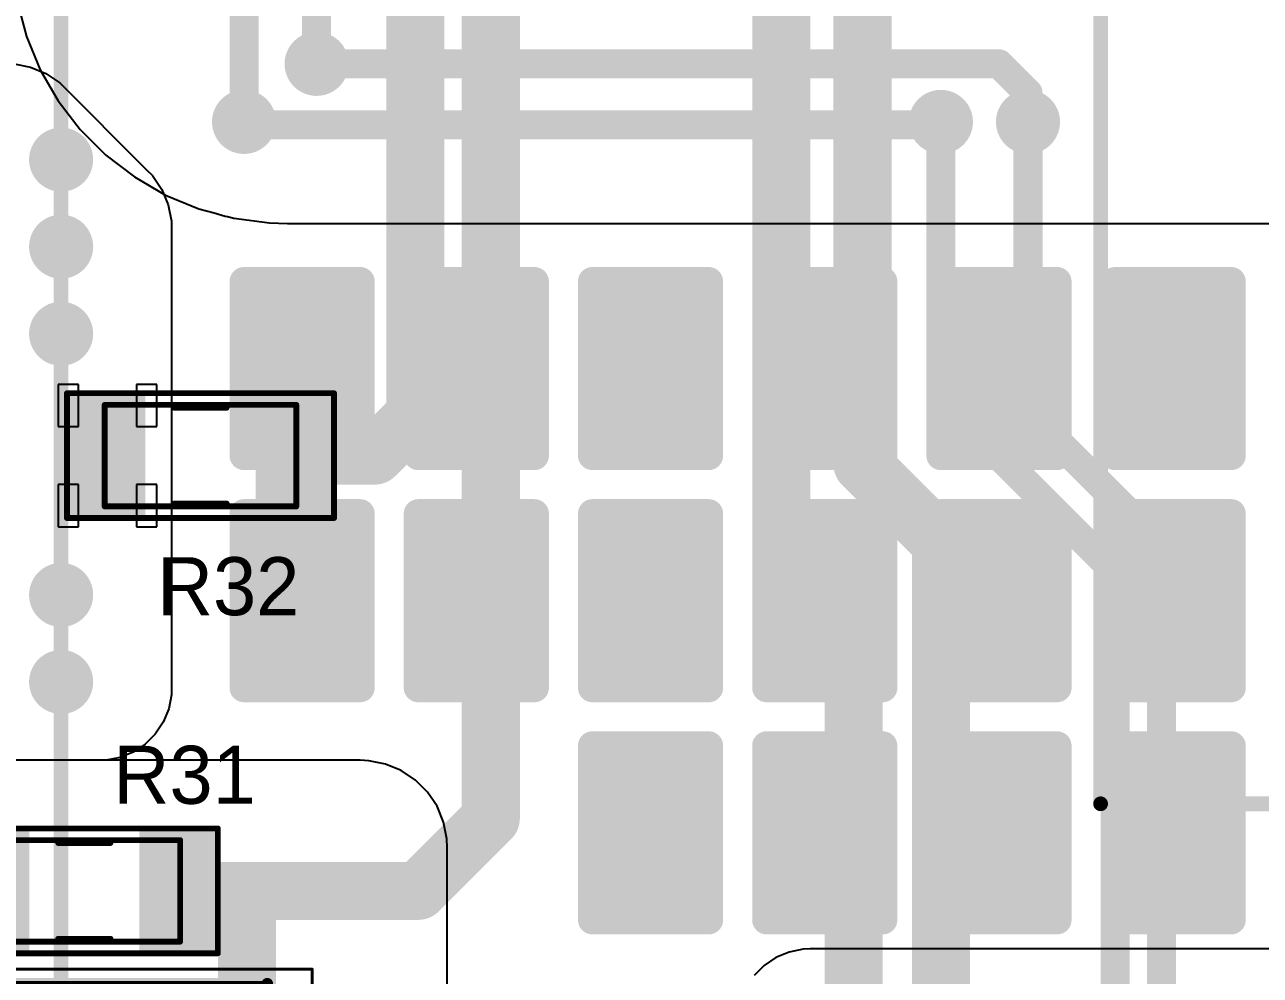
# Model space of a CAD drawing. Header units: millimetres. Extents: x 25 to 183, y 185 to 406.
# Drawn here: x 135.87 to 157.15, y 236.45 to 252.83 of the extents above; entities that cross this region are included whole.
import ezdxf

# ---------------------------------------------------------------- set-up
doc = ezdxf.new("R2010")
doc.units = ezdxf.units.MM
for name, color, linetype in [('BottomLayer', 5, 'Continuous'), ('BottomSolder', 6, 'Continuous'), ('Mechanical13', 56, 'Continuous'), ('Mechanical15', 56, 'Continuous'), ('MultiLayer', 9, 'Continuous'), ('TopLayer', 1, 'Continuous'), ('TopOverlay', 2, 'Continuous'), ('TopPaste', 8, 'Continuous'), ('TopSolder', 216, 'Continuous'), ('ViaHoleLayer', 16, 'Continuous')]:
    doc.layers.add(name, color=color, linetype=linetype)

# ---------------------------------------------------------------- blocks, each defined once
blk = doc.blocks.new('HEAT_SINK_C40_058_VE_1865')
at = {"layer": 'TopOverlay', "const_width": 0.254}
blk.add_lwpolyline([(14.75, -56), (14.75, 2)], dxfattribs=at)
blk = doc.blocks.new('MKP_W20_H39_5_L41_5_LS37_5_1872')
at = {"layer": 'Mechanical13', "const_width": 0.254}
for points in [[(39.5, -10), (39.5, 10)], [(39.5, -10), (-2, -10)]]:
    blk.add_lwpolyline(points, dxfattribs=at)
at = {"layer": 'Mechanical13', "const_width": 0.127}
blk.add_lwpolyline([(39.436, -10, 1), (39.563, -10, 1)], format="xyb", close=True, dxfattribs=at)
blk.add_lwpolyline([(39.436, -10, 1), (39.563, -10, 1)], format="xyb", close=True, dxfattribs=at)
at = {"layer": 'TopOverlay', "const_width": 0.254}
for points in [[(39.5, -10), (39.5, 10)], [(39.5, -10), (-2, -10)]]:
    blk.add_lwpolyline(points, dxfattribs=at)
at = {"layer": 'TopOverlay', "const_width": 0.127}
blk.add_lwpolyline([(39.436, -10, 1), (39.563, -10, 1)], format="xyb", close=True, dxfattribs=at)
blk.add_lwpolyline([(39.436, -10, 1), (39.563, -10, 1)], format="xyb", close=True, dxfattribs=at)
blk = doc.blocks.new('SMD_R_1206_1932')
at = {"layer": 'Mechanical13', "const_width": 0.1}
for points in [[(-1.65, 0.875), (-1.65, -0.875)], [(1.65, 0.875), (-1.65, 0.875)], [(1.65, 0.875), (1.65, -0.875)], [(1.65, -0.875), (-1.65, -0.875)]]:
    blk.add_lwpolyline(points, dxfattribs=at)
at = {"layer": 'Mechanical13', "const_width": 0.05}
for points in [[(-1.675, 0.875, 1), (-1.625, 0.875, 1)], [(-1.675, 0.875, 1), (-1.625, 0.875, 1)], [(1.625, 0.875, 1), (1.675, 0.875, 1)], [(1.625, 0.875, 1), (1.675, 0.875, 1)], [(-1.675, -0.875, 1), (-1.625, -0.875, 1)], [(-1.675, -0.875, 1), (-1.625, -0.875, 1)], [(1.625, -0.875, 1), (1.675, -0.875, 1)], [(1.625, -0.875, 1), (1.675, -0.875, 1)]]:
    blk.add_lwpolyline(points, format="xyb", close=True, dxfattribs=at)
at = {"layer": 'Mechanical15', "const_width": 0.05}
for points in [[(-2.325, 1.075), (-2.325, -1.075)], [(2.3, 1.075), (-2.325, 1.075)], [(2.3, 1.075), (2.3, -1.075)], [(2.3, -1.075), (-2.325, -1.075)]]:
    blk.add_lwpolyline(points, dxfattribs=at)
at = {"layer": 'Mechanical15', "const_width": 0.025}
for points in [[(-2.337, 1.075, 1), (-2.312, 1.075, 1)], [(-2.337, 1.075, 1), (-2.312, 1.075, 1)], [(2.288, 1.075, 1), (2.312, 1.075, 1)], [(2.288, 1.075, 1), (2.312, 1.075, 1)], [(-2.337, -1.075, 1), (-2.312, -1.075, 1)], [(-2.337, -1.075, 1), (-2.312, -1.075, 1)], [(2.288, -1.075, 1), (2.312, -1.075, 1)], [(2.288, -1.075, 1), (2.312, -1.075, 1)]]:
    blk.add_lwpolyline(points, format="xyb", close=True, dxfattribs=at)
at = {"layer": 'TopLayer'}
for points in [[(-1.05, -0.925), (-1.05, 0.925), (-2.15, -0.925), (-2.15, 0.925)], [(2.15, -0.925), (2.15, 0.925), (1.05, -0.925), (1.05, 0.925)]]:
    blk.add_solid(points, dxfattribs=at)
at = {"layer": 'TopOverlay', "const_width": 0.1}
for points in [[(-2.3, 1.075), (-2.3, -1.075)], [(2.3, 1.075), (-2.3, 1.075)], [(2.3, 1.075), (2.3, -1.075)], [(0.45, 0.825), (-0.45, 0.825)], [(0.45, -0.825), (-0.45, -0.825)], [(2.3, -1.075), (-2.3, -1.075)]]:
    blk.add_lwpolyline(points, dxfattribs=at)
at = {"layer": 'TopOverlay', "const_width": 0.05}
for points in [[(-2.325, 1.075, 1), (-2.275, 1.075, 1)], [(-2.325, 1.075, 1), (-2.275, 1.075, 1)], [(2.275, 1.075, 1), (2.325, 1.075, 1)], [(2.275, 1.075, 1), (2.325, 1.075, 1)], [(-0.475, 0.825, 1), (-0.425, 0.825, 1)], [(0.425, 0.825, 1), (0.475, 0.825, 1)], [(-0.475, -0.825, 1), (-0.425, -0.825, 1)], [(0.425, -0.825, 1), (0.475, -0.825, 1)], [(-2.325, -1.075, 1), (-2.275, -1.075, 1)], [(-2.325, -1.075, 1), (-2.275, -1.075, 1)], [(2.275, -1.075, 1), (2.325, -1.075, 1)], [(2.275, -1.075, 1), (2.325, -1.075, 1)]]:
    blk.add_lwpolyline(points, format="xyb", close=True, dxfattribs=at)
at = {"layer": 'TopPaste'}
for points in [[(-1.05, -0.925), (-1.05, 0.925), (-2.15, -0.925), (-2.15, 0.925)], [(2.15, -0.925), (2.15, 0.925), (1.05, -0.925), (1.05, 0.925)]]:
    blk.add_solid(points, dxfattribs=at)
at = {"layer": 'TopSolder'}
for points in [[(-0.948, -1.027), (-0.948, 1.027), (-2.252, -1.027), (-2.252, 1.027)], [(2.252, -1.027), (2.252, 1.027), (0.948, -1.027), (0.948, 1.027)]]:
    blk.add_solid(points, dxfattribs=at)
blk = doc.blocks.new('SMD_R_1206_1933')
at = {"layer": 'Mechanical13', "const_width": 0.1}
for points in [[(-1.65, 0.875), (-1.65, -0.875)], [(1.65, 0.875), (-1.65, 0.875)], [(1.65, 0.875), (1.65, -0.875)], [(1.65, -0.875), (-1.65, -0.875)]]:
    blk.add_lwpolyline(points, dxfattribs=at)
at = {"layer": 'Mechanical13', "const_width": 0.05}
for points in [[(-1.675, 0.875, 1), (-1.625, 0.875, 1)], [(-1.675, 0.875, 1), (-1.625, 0.875, 1)], [(1.625, 0.875, 1), (1.675, 0.875, 1)], [(1.625, 0.875, 1), (1.675, 0.875, 1)], [(-1.675, -0.875, 1), (-1.625, -0.875, 1)], [(-1.675, -0.875, 1), (-1.625, -0.875, 1)], [(1.625, -0.875, 1), (1.675, -0.875, 1)], [(1.625, -0.875, 1), (1.675, -0.875, 1)]]:
    blk.add_lwpolyline(points, format="xyb", close=True, dxfattribs=at)
at = {"layer": 'Mechanical15', "const_width": 0.05}
for points in [[(-2.325, 1.075), (-2.325, -1.075)], [(2.3, 1.075), (-2.325, 1.075)], [(2.3, 1.075), (2.3, -1.075)], [(2.3, -1.075), (-2.325, -1.075)]]:
    blk.add_lwpolyline(points, dxfattribs=at)
at = {"layer": 'Mechanical15', "const_width": 0.025}
for points in [[(-2.337, 1.075, 1), (-2.312, 1.075, 1)], [(-2.337, 1.075, 1), (-2.312, 1.075, 1)], [(2.288, 1.075, 1), (2.312, 1.075, 1)], [(2.288, 1.075, 1), (2.312, 1.075, 1)], [(-2.337, -1.075, 1), (-2.312, -1.075, 1)], [(-2.337, -1.075, 1), (-2.312, -1.075, 1)], [(2.288, -1.075, 1), (2.312, -1.075, 1)], [(2.288, -1.075, 1), (2.312, -1.075, 1)]]:
    blk.add_lwpolyline(points, format="xyb", close=True, dxfattribs=at)
at = {"layer": 'TopLayer'}
for points in [[(-1.05, -0.925), (-1.05, 0.925), (-2.15, -0.925), (-2.15, 0.925)], [(2.15, -0.925), (2.15, 0.925), (1.05, -0.925), (1.05, 0.925)]]:
    blk.add_solid(points, dxfattribs=at)
at = {"layer": 'TopOverlay', "const_width": 0.1}
for points in [[(-2.3, 1.075), (-2.3, -1.075)], [(2.3, 1.075), (-2.3, 1.075)], [(2.3, 1.075), (2.3, -1.075)], [(0.45, 0.825), (-0.45, 0.825)], [(0.45, -0.825), (-0.45, -0.825)], [(2.3, -1.075), (-2.3, -1.075)]]:
    blk.add_lwpolyline(points, dxfattribs=at)
at = {"layer": 'TopOverlay', "const_width": 0.05}
for points in [[(-2.325, 1.075, 1), (-2.275, 1.075, 1)], [(-2.325, 1.075, 1), (-2.275, 1.075, 1)], [(2.275, 1.075, 1), (2.325, 1.075, 1)], [(2.275, 1.075, 1), (2.325, 1.075, 1)], [(-0.475, 0.825, 1), (-0.425, 0.825, 1)], [(0.425, 0.825, 1), (0.475, 0.825, 1)], [(-0.475, -0.825, 1), (-0.425, -0.825, 1)], [(0.425, -0.825, 1), (0.475, -0.825, 1)], [(-2.325, -1.075, 1), (-2.275, -1.075, 1)], [(-2.325, -1.075, 1), (-2.275, -1.075, 1)], [(2.275, -1.075, 1), (2.325, -1.075, 1)], [(2.275, -1.075, 1), (2.325, -1.075, 1)]]:
    blk.add_lwpolyline(points, format="xyb", close=True, dxfattribs=at)
at = {"layer": 'TopPaste'}
for points in [[(-1.05, -0.925), (-1.05, 0.925), (-2.15, -0.925), (-2.15, 0.925)], [(2.15, -0.925), (2.15, 0.925), (1.05, -0.925), (1.05, 0.925)]]:
    blk.add_solid(points, dxfattribs=at)
at = {"layer": 'TopSolder'}
for points in [[(-0.948, -1.027), (-0.948, 1.027), (-2.252, -1.027), (-2.252, 1.027)], [(2.252, -1.027), (2.252, 1.027), (0.948, -1.027), (0.948, 1.027)]]:
    blk.add_solid(points, dxfattribs=at)
blk = doc.blocks.new('DO_214AC_1942')
at = {"layer": 'Mechanical13'}
for points, const_width in [([(-2.64, 1.395), (2.64, 1.395)], 0.1), ([(-2.64, -1.395), (-2.64, 1.395)], 0.1), ([(1.65, -1.225), (1.65, 1.2)], 0.254), ([(1.65, 1.2), (2.175, 1.2)], 0.254), ([(2.175, -1.225), (2.175, 1.2)], 0.254), ([(2.64, -1.395), (2.64, 1.395)], 0.1), ([(1.65, -1.225), (2.175, -1.225)], 0.254), ([(-2.64, -1.395), (2.64, -1.395)], 0.1)]:
    blk.add_lwpolyline(points, dxfattribs=dict(at, const_width=const_width))
for points, const_width in [([(-2.665, 1.395, 1), (-2.615, 1.395, 1)], 0.05), ([(-2.665, 1.395, 1), (-2.615, 1.395, 1)], 0.05), ([(1.586, 1.2, 1), (1.713, 1.2, 1)], 0.127), ([(1.586, 1.2, 1), (1.713, 1.2, 1)], 0.127), ([(2.111, 1.2, 1), (2.238, 1.2, 1)], 0.127), ([(2.111, 1.2, 1), (2.238, 1.2, 1)], 0.127), ([(2.615, 1.395, 1), (2.665, 1.395, 1)], 0.05), ([(2.615, 1.395, 1), (2.665, 1.395, 1)], 0.05), ([(1.586, -1.225, 1), (1.713, -1.225, 1)], 0.127), ([(1.586, -1.225, 1), (1.713, -1.225, 1)], 0.127), ([(2.111, -1.225, 1), (2.238, -1.225, 1)], 0.127), ([(2.111, -1.225, 1), (2.238, -1.225, 1)], 0.127), ([(-2.665, -1.395, 1), (-2.615, -1.395, 1)], 0.05), ([(-2.665, -1.395, 1), (-2.615, -1.395, 1)], 0.05), ([(2.615, -1.395, 1), (2.665, -1.395, 1)], 0.05), ([(2.615, -1.395, 1), (2.665, -1.395, 1)], 0.05)]:
    blk.add_lwpolyline(points, format="xyb", close=True, dxfattribs=dict(at, const_width=const_width))
blk.add_solid([(-2.64, -1.395), (-1.93, -1.395), (-2.64, 1.395), (-1.93, 1.395)], dxfattribs=at)
at = {"layer": 'Mechanical15'}
for points, const_width in [([(-3.425, 1.65), (3.425, 1.65)], 0.05), ([(-3.425, -1.65), (-3.425, 1.65)], 0.05), ([(3.425, -1.65), (3.425, 1.65)], 0.05), ([(0, -0.5), (0, 0.5)], 0.1), ([(-0.5, 0), (0.5, 0)], 0.1), ([(-3.425, -1.65), (3.425, -1.65)], 0.05)]:
    blk.add_lwpolyline(points, dxfattribs=dict(at, const_width=const_width))
for points, const_width in [([(-3.437, 1.65, 1), (-3.413, 1.65, 1)], 0.025), ([(-3.437, 1.65, 1), (-3.413, 1.65, 1)], 0.025), ([(3.413, 1.65, 1), (3.437, 1.65, 1)], 0.025), ([(3.413, 1.65, 1), (3.437, 1.65, 1)], 0.025), ([(-0.025, 0.5, 1), (0.025, 0.5, 1)], 0.05), ([(-0.525, 0, 1), (-0.475, 0, 1)], 0.05), ([(0.475, 0, 1), (0.525, 0, 1)], 0.05), ([(-0.025, -0.5, 1), (0.025, -0.5, 1)], 0.05), ([(-3.437, -1.65, 1), (-3.413, -1.65, 1)], 0.025), ([(-3.437, -1.65, 1), (-3.413, -1.65, 1)], 0.025), ([(3.413, -1.65, 1), (3.437, -1.65, 1)], 0.025), ([(3.413, -1.65, 1), (3.437, -1.65, 1)], 0.025)]:
    blk.add_lwpolyline(points, format="xyb", close=True, dxfattribs=dict(at, const_width=const_width))
at = {"layer": 'TopLayer'}
for points in [[(-1.3, -0.775), (-1.3, 0.775), (-3.3, -0.775), (-3.3, 0.775)], [(3.3, -0.775), (3.3, 0.775), (1.3, -0.775), (1.3, 0.775)]]:
    blk.add_solid(points, dxfattribs=at)
at = {"layer": 'TopOverlay'}
for p, q in [((-3.796, 0.26), (-3.796, -0.248)), ((-4.05, 0.006), (-3.542, 0.006))]:
    blk.add_line(p, q, dxfattribs=at)
for points, const_width in [([(-2.65, 1.175), (-2.65, 1.4)], 0.2), ([(-2.65, 1.4), (2.65, 1.4)], 0.2), ([(2.65, 1.175), (2.65, 1.4)], 0.2), ([(3.675, -1.25), (3.675, 1.25)], 0.254), ([(-2.65, -1.4), (-2.65, -1.175)], 0.2), ([(2.65, -1.4), (2.65, -1.175)], 0.2), ([(-2.65, -1.4), (2.65, -1.4)], 0.2)]:
    blk.add_lwpolyline(points, dxfattribs=dict(at, const_width=const_width))
for points, const_width in [([(-2.7, 1.4, 1), (-2.6, 1.4, 1)], 0.1), ([(-2.7, 1.4, 1), (-2.6, 1.4, 1)], 0.1), ([(2.6, 1.4, 1), (2.7, 1.4, 1)], 0.1), ([(2.6, 1.4, 1), (2.7, 1.4, 1)], 0.1), ([(3.611, 1.25, 1), (3.738, 1.25, 1)], 0.127), ([(-2.7, 1.175, 1), (-2.6, 1.175, 1)], 0.1), ([(2.6, 1.175, 1), (2.7, 1.175, 1)], 0.1), ([(-2.7, -1.175, 1), (-2.6, -1.175, 1)], 0.1), ([(2.6, -1.175, 1), (2.7, -1.175, 1)], 0.1), ([(3.611, -1.25, 1), (3.738, -1.25, 1)], 0.127), ([(-2.7, -1.4, 1), (-2.6, -1.4, 1)], 0.1), ([(-2.7, -1.4, 1), (-2.6, -1.4, 1)], 0.1), ([(2.6, -1.4, 1), (2.7, -1.4, 1)], 0.1), ([(2.6, -1.4, 1), (2.7, -1.4, 1)], 0.1)]:
    blk.add_lwpolyline(points, format="xyb", close=True, dxfattribs=dict(at, const_width=const_width))
at = {"layer": 'TopPaste'}
for points in [[(-1.3, -0.775), (-1.3, 0.775), (-3.3, -0.775), (-3.3, 0.775)], [(3.3, -0.775), (3.3, 0.775), (1.3, -0.775), (1.3, 0.775)]]:
    blk.add_solid(points, dxfattribs=at)
at = {"layer": 'TopSolder'}
for points in [[(-1.198, -0.877), (-1.198, 0.877), (-3.402, -0.877), (-3.402, 0.877)], [(3.402, -0.877), (3.402, 0.877), (1.198, -0.877), (1.198, 0.877)]]:
    blk.add_solid(points, dxfattribs=at)

msp = doc.modelspace()

# ---------------------------------------------------------------- linework, layer by layer
at = {"layer": 'BottomLayer'}
for p, q in [((135.741, 253.223), (135.902, 252.623)), ((135.902, 252.623), (136.14, 252.049)), ((136.14, 252.049), (136.451, 251.511)), ((136.451, 251.511), (136.829, 251.018)), ((136.829, 251.018), (137.268, 250.579)), ((137.268, 250.579), (137.761, 250.201)), ((137.761, 250.201), (138.299, 249.89)), ((138.299, 249.89), (138.873, 249.652)), ((138.873, 249.652), (139.137, 249.581)), ((139.137, 249.581), (139.327, 249.524)), ((139.327, 249.524), (139.366, 249.52)), ((139.366, 249.52), (139.473, 249.491)), ((139.473, 249.491), (140.089, 249.41)), ((140.089, 249.41), (140.4, 249.4)), ((140.4, 249.4), (158.022, 249.4)), ((141.65, 240.15), (134.9, 240.15)), ((141.797, 240.143), (141.65, 240.15)), ((142.085, 240.085), (141.797, 240.143)), ((142.357, 239.973), (142.085, 240.085)), ((142.602, 239.809), (142.357, 239.973)), ((142.809, 239.601), (142.602, 239.809)), ((142.973, 239.357), (142.809, 239.601)), ((143.085, 239.085), (142.973, 239.357)), ((143.142, 238.796), (143.085, 239.085)), ((143.149, 238.65), (143.142, 238.796)), ((143.15, 238.65), (143.149, 238.65)), ((143.15, 232.4), (143.15, 238.65)), ((143.15, 238.65), (143.15, 238.65)), ((149.037, 236.845), (148.81, 236.752)), ((149.277, 236.893), (149.037, 236.845)), ((149.399, 236.899), (149.277, 236.893)), ((149.4, 236.9), (149.399, 236.899)), ((179.65, 236.9), (149.4, 236.9)), ((148.607, 236.616), (148.434, 236.442)), ((148.81, 236.752), (148.607, 236.616))]:
    msp.add_line(p, q, dxfattribs=at)
for points, const_width in [([(140.675, 252.15, 1), (141.125, 252.15, 1)], 0.45), ([(140.775, 252.15, 1), (141.025, 252.15, 1)], 0.25), ([(152.525, 252.15, 1), (152.775, 252.15, 1)], 0.25), ([(152.525, 252.15, 1), (152.775, 252.15, 1)], 0.25), ([(153.025, 251.65, 1), (153.275, 251.65, 1)], 0.25), ([(153.025, 251.65, 1), (153.275, 251.65, 1)], 0.25), ([(139.425, 251.15, 1), (139.875, 251.15, 1)], 0.45), ([(151.425, 251.15, 1), (151.875, 251.15, 1)], 0.45), ([(152.925, 251.15, 1), (153.375, 251.15, 1)], 0.45), ([(139.525, 251.15, 1), (139.775, 251.15, 1)], 0.25), ([(139.575, 251.1, 1), (139.825, 251.1, 1)], 0.25), ([(139.575, 251.1, 1), (139.825, 251.1, 1)], 0.25), ([(151.475, 251.1, 1), (151.725, 251.1, 1)], 0.25), ([(151.475, 251.1, 1), (151.725, 251.1, 1)], 0.25), ([(151.525, 251.15, 1), (151.775, 251.15, 1)], 0.25), ([(153.025, 251.15, 1), (153.275, 251.15, 1)], 0.25), ([(136.275, 250.5, 1), (136.725, 250.5, 1)], 0.45), ([(136.275, 249, 1), (136.725, 249, 1)], 0.45), ([(136.275, 247.5, 1), (136.725, 247.5, 1)], 0.45), ([(136.275, 243, 1), (136.725, 243, 1)], 0.45), ([(136.275, 241.5, 1), (136.725, 241.5, 1)], 0.45)]:
    msp.add_lwpolyline(points, format="xyb", close=True, dxfattribs=dict(at, const_width=const_width))
at = {"layer": 'BottomLayer', "const_width": 0.5}
for points in [[(140.9, 252.15), (152.65, 252.15)], [(152.65, 252.15), (153.15, 251.65)], [(153.15, 251.15), (153.15, 251.65)], [(139.65, 251.15), (139.7, 251.1)], [(139.7, 251.1), (151.6, 251.1)], [(151.6, 251.1), (151.65, 251.15)]]:
    msp.add_lwpolyline(points, dxfattribs=at)
at = {"layer": 'BottomSolder'}
for points, const_width in [([(140.624, 252.15, 1), (141.176, 252.15, 1)], 0.552), ([(139.374, 251.15, 1), (139.926, 251.15, 1)], 0.552), ([(151.374, 251.15, 1), (151.926, 251.15, 1)], 0.552), ([(152.874, 251.15, 1), (153.426, 251.15, 1)], 0.552), ([(136.224, 250.5, 1), (136.776, 250.5, 1)], 0.552), ([(136.224, 249, 1), (136.776, 249, 1)], 0.552), ([(139.525, 248.4, 1), (139.775, 248.4, 1)], 0.25), ([(141.525, 248.4, 1), (141.775, 248.4, 1)], 0.25), ([(142.525, 248.4, 1), (142.775, 248.4, 1)], 0.25), ([(144.525, 248.4, 1), (144.775, 248.4, 1)], 0.25), ([(145.525, 248.4, 1), (145.775, 248.4, 1)], 0.25), ([(147.525, 248.4, 1), (147.775, 248.4, 1)], 0.25), ([(148.525, 248.4, 1), (148.775, 248.4, 1)], 0.25), ([(150.525, 248.4, 1), (150.775, 248.4, 1)], 0.25), ([(151.525, 248.4, 1), (151.775, 248.4, 1)], 0.25), ([(153.525, 248.4, 1), (153.775, 248.4, 1)], 0.25), ([(154.525, 248.4, 1), (154.775, 248.4, 1)], 0.25), ([(156.525, 248.4, 1), (156.775, 248.4, 1)], 0.25), ([(136.224, 247.5, 1), (136.776, 247.5, 1)], 0.552), ([(139.525, 245.4, 1), (139.775, 245.4, 1)], 0.25), ([(141.525, 245.4, 1), (141.775, 245.4, 1)], 0.25), ([(142.525, 245.4, 1), (142.775, 245.4, 1)], 0.25), ([(144.525, 245.4, 1), (144.775, 245.4, 1)], 0.25), ([(145.525, 245.4, 1), (145.775, 245.4, 1)], 0.25), ([(147.525, 245.4, 1), (147.775, 245.4, 1)], 0.25), ([(148.525, 245.4, 1), (148.775, 245.4, 1)], 0.25), ([(150.525, 245.4, 1), (150.775, 245.4, 1)], 0.25), ([(151.525, 245.4, 1), (151.775, 245.4, 1)], 0.25), ([(153.525, 245.4, 1), (153.775, 245.4, 1)], 0.25), ([(154.525, 245.4, 1), (154.775, 245.4, 1)], 0.25), ([(156.525, 245.4, 1), (156.775, 245.4, 1)], 0.25), ([(139.525, 244.4, 1), (139.775, 244.4, 1)], 0.25), ([(141.525, 244.4, 1), (141.775, 244.4, 1)], 0.25), ([(142.525, 244.4, 1), (142.775, 244.4, 1)], 0.25), ([(144.525, 244.4, 1), (144.775, 244.4, 1)], 0.25), ([(145.525, 244.4, 1), (145.775, 244.4, 1)], 0.25), ([(147.525, 244.4, 1), (147.775, 244.4, 1)], 0.25), ([(148.525, 244.4, 1), (148.775, 244.4, 1)], 0.25), ([(150.525, 244.4, 1), (150.775, 244.4, 1)], 0.25), ([(151.525, 244.4, 1), (151.775, 244.4, 1)], 0.25), ([(153.525, 244.4, 1), (153.775, 244.4, 1)], 0.25), ([(154.525, 244.4, 1), (154.775, 244.4, 1)], 0.25), ([(156.525, 244.4, 1), (156.775, 244.4, 1)], 0.25), ([(136.224, 243, 1), (136.776, 243, 1)], 0.552), ([(136.224, 241.5, 1), (136.776, 241.5, 1)], 0.552), ([(139.525, 241.4, 1), (139.775, 241.4, 1)], 0.25), ([(141.525, 241.4, 1), (141.775, 241.4, 1)], 0.25), ([(142.525, 241.4, 1), (142.775, 241.4, 1)], 0.25), ([(144.525, 241.4, 1), (144.775, 241.4, 1)], 0.25), ([(145.525, 241.4, 1), (145.775, 241.4, 1)], 0.25), ([(147.525, 241.4, 1), (147.775, 241.4, 1)], 0.25), ([(148.525, 241.4, 1), (148.775, 241.4, 1)], 0.25), ([(150.525, 241.4, 1), (150.775, 241.4, 1)], 0.25), ([(151.525, 241.4, 1), (151.775, 241.4, 1)], 0.25), ([(153.525, 241.4, 1), (153.775, 241.4, 1)], 0.25), ([(154.525, 241.4, 1), (154.775, 241.4, 1)], 0.25), ([(156.525, 241.4, 1), (156.775, 241.4, 1)], 0.25), ([(145.525, 240.4, 1), (145.775, 240.4, 1)], 0.25), ([(147.525, 240.4, 1), (147.775, 240.4, 1)], 0.25), ([(148.525, 240.4, 1), (148.775, 240.4, 1)], 0.25), ([(150.525, 240.4, 1), (150.775, 240.4, 1)], 0.25), ([(151.525, 240.4, 1), (151.775, 240.4, 1)], 0.25), ([(153.525, 240.4, 1), (153.775, 240.4, 1)], 0.25), ([(154.525, 240.4, 1), (154.775, 240.4, 1)], 0.25), ([(156.525, 240.4, 1), (156.775, 240.4, 1)], 0.25), ([(145.525, 237.4, 1), (145.775, 237.4, 1)], 0.25), ([(147.525, 237.4, 1), (147.775, 237.4, 1)], 0.25), ([(148.525, 237.4, 1), (148.775, 237.4, 1)], 0.25), ([(150.525, 237.4, 1), (150.775, 237.4, 1)], 0.25), ([(151.525, 237.4, 1), (151.775, 237.4, 1)], 0.25), ([(153.525, 237.4, 1), (153.775, 237.4, 1)], 0.25), ([(154.525, 237.4, 1), (154.775, 237.4, 1)], 0.25), ([(156.525, 237.4, 1), (156.775, 237.4, 1)], 0.25)]:
    msp.add_lwpolyline(points, format="xyb", close=True, dxfattribs=dict(at, const_width=const_width))
for points in [[(141.65, 245.15), (141.65, 248.65), (139.65, 245.15), (139.65, 248.65)], [(144.65, 245.15), (144.65, 248.65), (142.65, 245.15), (142.65, 248.65)], [(147.65, 245.15), (147.65, 248.65), (145.65, 245.15), (145.65, 248.65)], [(150.65, 245.15), (150.65, 248.65), (148.65, 245.15), (148.65, 248.65)], [(153.65, 245.15), (153.65, 248.65), (151.65, 245.15), (151.65, 248.65)], [(156.65, 245.15), (156.65, 248.65), (154.65, 245.15), (154.65, 248.65)], [(141.9, 245.4), (141.9, 248.4), (139.4, 245.4), (139.4, 248.4)], [(144.9, 245.4), (144.9, 248.4), (142.4, 245.4), (142.4, 248.4)], [(147.9, 245.4), (147.9, 248.4), (145.4, 245.4), (145.4, 248.4)], [(150.9, 245.4), (150.9, 248.4), (148.4, 245.4), (148.4, 248.4)], [(153.9, 245.4), (153.9, 248.4), (151.4, 245.4), (151.4, 248.4)], [(156.9, 245.4), (156.9, 248.4), (154.4, 245.4), (154.4, 248.4)], [(141.65, 241.15), (141.65, 244.65), (139.65, 241.15), (139.65, 244.65)], [(144.65, 241.15), (144.65, 244.65), (142.65, 241.15), (142.65, 244.65)], [(147.65, 241.15), (147.65, 244.65), (145.65, 241.15), (145.65, 244.65)], [(150.65, 241.15), (150.65, 244.65), (148.65, 241.15), (148.65, 244.65)], [(153.65, 241.15), (153.65, 244.65), (151.65, 241.15), (151.65, 244.65)], [(156.65, 241.15), (156.65, 244.65), (154.65, 241.15), (154.65, 244.65)], [(141.9, 241.4), (141.9, 244.4), (139.4, 241.4), (139.4, 244.4)], [(144.9, 241.4), (144.9, 244.4), (142.4, 241.4), (142.4, 244.4)], [(147.9, 241.4), (147.9, 244.4), (145.4, 241.4), (145.4, 244.4)], [(150.9, 241.4), (150.9, 244.4), (148.4, 241.4), (148.4, 244.4)], [(153.9, 241.4), (153.9, 244.4), (151.4, 241.4), (151.4, 244.4)], [(156.9, 241.4), (156.9, 244.4), (154.4, 241.4), (154.4, 244.4)], [(147.65, 237.15), (147.65, 240.65), (145.65, 237.15), (145.65, 240.65)], [(150.65, 237.15), (150.65, 240.65), (148.65, 237.15), (148.65, 240.65)], [(153.65, 237.15), (153.65, 240.65), (151.65, 237.15), (151.65, 240.65)], [(156.65, 237.15), (156.65, 240.65), (154.65, 237.15), (154.65, 240.65)], [(147.9, 237.4), (147.9, 240.4), (145.4, 237.4), (145.4, 240.4)], [(150.9, 237.4), (150.9, 240.4), (148.4, 237.4), (148.4, 240.4)], [(153.9, 237.4), (153.9, 240.4), (151.4, 237.4), (151.4, 240.4)], [(156.9, 237.4), (156.9, 240.4), (154.4, 237.4), (154.4, 240.4)]]:
    msp.add_solid(points, dxfattribs=at)
at = {"layer": 'MultiLayer', "const_width": 0.45}
for points in [[(140.675, 252.15, 1), (141.125, 252.15, 1)], [(139.425, 251.15, 1), (139.875, 251.15, 1)], [(151.425, 251.15, 1), (151.875, 251.15, 1)], [(152.925, 251.15, 1), (153.375, 251.15, 1)], [(136.275, 250.5, 1), (136.725, 250.5, 1)], [(136.275, 249, 1), (136.725, 249, 1)], [(136.275, 247.5, 1), (136.725, 247.5, 1)], [(136.275, 243, 1), (136.725, 243, 1)], [(136.275, 241.5, 1), (136.725, 241.5, 1)]]:
    msp.add_lwpolyline(points, format="xyb", close=True, dxfattribs=at)
at = {"layer": 'TopLayer'}
for p, q in [((135.69, 252.15), (135.971, 252.094)), ((135.971, 252.094), (136.237, 251.984)), ((136.237, 251.984), (136.475, 251.825)), ((136.475, 251.825), (137.973, 250.327)), ((137.973, 250.327), (137.973, 250.327)), ((137.973, 250.327), (137.973, 250.327)), ((137.973, 250.327), (138.075, 250.225)), ((138.075, 250.225), (138.234, 249.987)), ((138.234, 249.987), (138.344, 249.721)), ((138.344, 249.721), (138.4, 249.44)), ((138.4, 249.44), (138.4, 249.296)), ((138.4, 249.296), (138.4, 243.65)), ((136.8, 246.625), (136.45, 246.625)), ((136.45, 246.625), (136.45, 245.9)), ((136.8, 245.9), (136.8, 246.625)), ((138.15, 246.625), (137.8, 246.625)), ((137.8, 246.625), (137.8, 245.9)), ((138.15, 245.9), (138.15, 246.625)), ((136.45, 245.9), (136.8, 245.9)), ((137.8, 245.9), (138.15, 245.9)), ((136.8, 244.9), (136.45, 244.9)), ((136.45, 244.9), (136.45, 244.175)), ((136.8, 244.175), (136.8, 244.9)), ((138.15, 244.9), (137.8, 244.9)), ((137.8, 244.9), (137.8, 244.175)), ((138.15, 244.175), (138.15, 244.9)), ((136.45, 244.175), (136.8, 244.175)), ((137.8, 244.175), (138.15, 244.175)), ((138.4, 243.65), (138.4, 241.4)), ((138.4, 241.4), (138.4, 241.4)), ((138.4, 241.4), (138.4, 241.277)), ((138.4, 241.277), (138.352, 241.035)), ((138.352, 241.035), (138.258, 240.808)), ((138.258, 240.808), (138.121, 240.603)), ((138.121, 240.603), (137.947, 240.429)), ((137.742, 240.292), (137.515, 240.198)), ((137.947, 240.429), (137.742, 240.292)), ((137.15, 240.15), (134.4, 240.15)), ((137.273, 240.15), (137.15, 240.15)), ((137.515, 240.198), (137.273, 240.15))]:
    msp.add_line(p, q, dxfattribs=at)
for points, const_width in [([(150.3, 245.25), (150.3, 256.65)], 1), ([(139.65, 251.15), (139.65, 256.4)], 0.5), ([(140.9, 252.15), (140.9, 255.9)], 0.5), ([(142.6, 246.1), (142.6, 255.1)], 1), ([(148.9, 244.15), (148.9, 254.4)], 1), ([(143.9, 239.15), (143.9, 253.562)], 1), ([(151.65, 246.4), (151.65, 251.15)], 0.5), ([(153.15, 246.15), (153.15, 251.15)], 0.5), ([(151.65, 246.4), (154.65, 243.4)], 0.5), ([(141.9, 245.4), (142.6, 246.1)], 1), ([(153.15, 246.15), (155.45, 243.85)], 0.5), ([(140.5, 245.4), (141.9, 245.4)], 1), ([(150.3, 245.25), (151.65, 243.9)], 1), ([(148.9, 244.15), (150.15, 242.9)], 1), ([(151.65, 232.9), (151.65, 243.9)], 1), ([(155.45, 220.35), (155.45, 243.85)], 0.5), ([(154.65, 219.65), (154.65, 243.4)], 0.5), ([(150.15, 234.9), (150.15, 242.9)], 1), ([(142.65, 237.9), (143.9, 239.15)], 1), ([(138.5, 237.9), (139.65, 237.9)], 1), ([(139.65, 237.9), (139.7, 237.85)], 1), ([(139.65, 237.9), (142.65, 237.9)], 1), ([(139.7, 234.9), (139.7, 237.85)], 1)]:
    msp.add_lwpolyline(points, dxfattribs=dict(at, const_width=const_width))
for points, const_width in [([(140.675, 252.15, 1), (141.125, 252.15, 1)], 0.45), ([(140.775, 252.15, 1), (141.025, 252.15, 1)], 0.25), ([(139.425, 251.15, 1), (139.875, 251.15, 1)], 0.45), ([(151.425, 251.15, 1), (151.875, 251.15, 1)], 0.45), ([(152.925, 251.15, 1), (153.375, 251.15, 1)], 0.45), ([(139.525, 251.15, 1), (139.775, 251.15, 1)], 0.25), ([(151.525, 251.15, 1), (151.775, 251.15, 1)], 0.25), ([(153.025, 251.15, 1), (153.275, 251.15, 1)], 0.25), ([(136.275, 250.5, 1), (136.725, 250.5, 1)], 0.45), ([(136.275, 249, 1), (136.725, 249, 1)], 0.45), ([(136.275, 247.5, 1), (136.725, 247.5, 1)], 0.45), ([(151.525, 246.4, 1), (151.775, 246.4, 1)], 0.25), ([(151.525, 246.4, 1), (151.775, 246.4, 1)], 0.25), ([(142.35, 246.1, 1), (142.85, 246.1, 1)], 0.5), ([(142.35, 246.1, 1), (142.85, 246.1, 1)], 0.5), ([(153.025, 246.15, 1), (153.275, 246.15, 1)], 0.25), ([(153.025, 246.15, 1), (153.275, 246.15, 1)], 0.25), ([(140.25, 245.4, 1), (140.75, 245.4, 1)], 0.5), ([(141.65, 245.4, 1), (142.15, 245.4, 1)], 0.5), ([(141.65, 245.4, 1), (142.15, 245.4, 1)], 0.5), ([(150.05, 245.25, 1), (150.55, 245.25, 1)], 0.5), ([(150.05, 245.25, 1), (150.55, 245.25, 1)], 0.5), ([(148.65, 244.15, 1), (149.15, 244.15, 1)], 0.5), ([(148.65, 244.15, 1), (149.15, 244.15, 1)], 0.5), ([(151.4, 243.9, 1), (151.9, 243.9, 1)], 0.5), ([(151.4, 243.9, 1), (151.9, 243.9, 1)], 0.5), ([(155.325, 243.85, 1), (155.575, 243.85, 1)], 0.25), ([(155.325, 243.85, 1), (155.575, 243.85, 1)], 0.25), ([(154.525, 243.4, 1), (154.775, 243.4, 1)], 0.25), ([(154.525, 243.4, 1), (154.775, 243.4, 1)], 0.25), ([(136.275, 243, 1), (136.725, 243, 1)], 0.45), ([(149.9, 242.9, 1), (150.4, 242.9, 1)], 0.5), ([(149.9, 242.9, 1), (150.4, 242.9, 1)], 0.5), ([(136.275, 241.5, 1), (136.725, 241.5, 1)], 0.45), ([(143.65, 239.15, 1), (144.15, 239.15, 1)], 0.5), ([(143.65, 239.15, 1), (144.15, 239.15, 1)], 0.5), ([(138.25, 237.9, 1), (138.75, 237.9, 1)], 0.5), ([(139.4, 237.9, 1), (139.9, 237.9, 1)], 0.5), ([(139.4, 237.9, 1), (139.9, 237.9, 1)], 0.5), ([(139.4, 237.9, 1), (139.9, 237.9, 1)], 0.5), ([(139.45, 237.85, 1), (139.95, 237.85, 1)], 0.5), ([(139.45, 237.85, 1), (139.95, 237.85, 1)], 0.5), ([(142.4, 237.9, 1), (142.9, 237.9, 1)], 0.5), ([(142.4, 237.9, 1), (142.9, 237.9, 1)], 0.5)]:
    msp.add_lwpolyline(points, format="xyb", close=True, dxfattribs=dict(at, const_width=const_width))
at = {"layer": 'TopSolder', "const_width": 0.552}
for points in [[(140.624, 252.15, 1), (141.176, 252.15, 1)], [(139.374, 251.15, 1), (139.926, 251.15, 1)], [(151.374, 251.15, 1), (151.926, 251.15, 1)], [(152.874, 251.15, 1), (153.426, 251.15, 1)], [(136.224, 250.5, 1), (136.776, 250.5, 1)], [(136.224, 249, 1), (136.776, 249, 1)], [(136.224, 247.5, 1), (136.776, 247.5, 1)], [(136.224, 243, 1), (136.776, 243, 1)], [(136.224, 241.5, 1), (136.776, 241.5, 1)]]:
    msp.add_lwpolyline(points, format="xyb", close=True, dxfattribs=at)
at = {"layer": 'ViaHoleLayer', "const_width": 0.25}
for points in [[(140.775, 252.15, 1), (141.025, 252.15, 1)], [(139.525, 251.15, 1), (139.775, 251.15, 1)], [(151.525, 251.15, 1), (151.775, 251.15, 1)], [(153.025, 251.15, 1), (153.275, 251.15, 1)], [(136.375, 250.5, 1), (136.625, 250.5, 1)], [(136.375, 249, 1), (136.625, 249, 1)], [(136.375, 247.5, 1), (136.625, 247.5, 1)], [(136.375, 243, 1), (136.625, 243, 1)], [(136.375, 241.5, 1), (136.625, 241.5, 1)]]:
    msp.add_lwpolyline(points, format="xyb", close=True, dxfattribs=at)

# ---------------------------------------------------------------- block references
for name, p, rotation in [('MKP_W20_H39_5_L41_5_LS37_5_1872', (164.4, 278.9), 270), ('SMD_R_1206_1933', (138.9, 245.4), 180), ('SMD_R_1206_1932', (136.9, 237.9), 180), ('DO_214AC_1942', (137.4, 234.9), 360)]:
    msp.add_blockref(name, p, dxfattribs=dict(rotation=rotation))
msp.add_blockref('HEAT_SINK_C40_058_VE_1865', (121.75, 256.975))

# ---------------------------------------------------------------- texts
at = {"layer": 'TopOverlay'}
for s, p in [('R32', (138.15, 242.65)), ('R31', (137.4, 239.4))]:
    msp.add_text(s, height=1, dxfattribs=at).set_placement(p)

doc.saveas('drawing.dxf')
